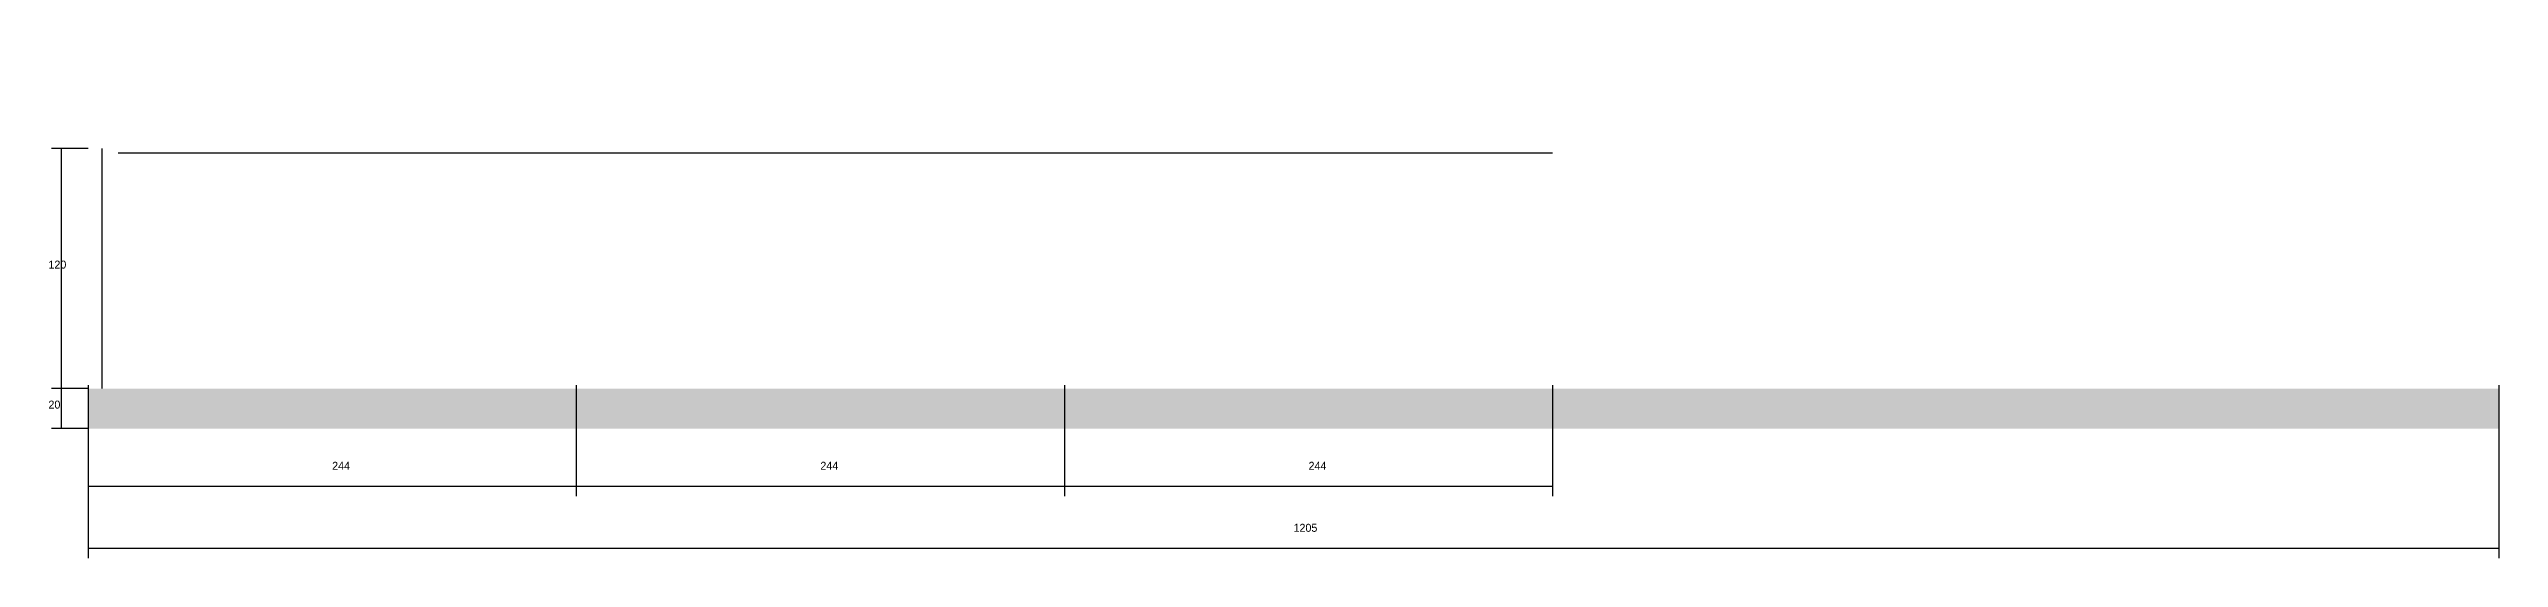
# Model space of a CAD drawing. Header units: metres. Extents: x -8742 to -5900, y 12644 to 13260.
# Drawn here: x -7125 to -5900, y 12967 to 13222 of the extents above; entities that cross this region are included whole.
import ezdxf

# ---------------------------------------------------------------- set-up
doc = ezdxf.new("R2010")
doc.units = ezdxf.units.M
for name, color, linetype in [('COTA', 241, 'Continuous'), ('Hachura', 253, 'Continuous'), ('SARR_2.2x7', 40, 'Continuous')]:
    doc.layers.add(name, color=color, linetype=linetype)

msp = doc.modelspace()

# ---------------------------------------------------------------- hatches: boundary and pattern name
at = {"layer": 'COTA'}
h = msp.add_hatch(dxfattribs=at)
h.set_pattern_fill('AR-CONC', scale=0.03)
h.paths.add_polyline_path([(-5900, 13031.7), (-5900, 13051.7), (-7105, 13051.7), (-7105, 13031.7)])
at = {"layer": 'Hachura'}
h = msp.add_hatch(color=8, dxfattribs=at)
h.dxf.hatch_style = 1
h.paths.add_polyline_path([(-7014.4, 13221.5), (-7018.4, 13221.5), (-7018.4, 13221.5), (-7014.4, 13221.5)])
h = msp.add_hatch(color=8, dxfattribs=at)
h.dxf.hatch_style = 1
h.paths.add_polyline_path([(-6976.4, 13221.5), (-6972.4, 13221.5), (-6972.4, 13221.5), (-6976.4, 13221.5)])

# ---------------------------------------------------------------- linework, layer by layer
at = {"layer": 'COTA'}
for p, q in [((-7105, 13171.7), (-7123.3, 13171.7)), ((-7118.3, 13051.7), (-7118.3, 13171.7)), ((-7105, 13051.7), (-7123.3, 13051.7)), ((-7105, 13051.7), (-7123.3, 13051.7)), ((-7118.3, 13031.7), (-7118.3, 13051.7)), ((-7105, 13053.4), (-7105, 12998)), ((-7105, 13053.4), (-7105, 12967)), ((-6861, 13053.4), (-6861, 12998)), ((-6861, 13053.4), (-6861, 12998)), ((-6617, 13053.4), (-6617, 12998)), ((-6617, 13053.4), (-6617, 12998)), ((-6373, 13053.4), (-6373, 12998)), ((-5900, 13053.4), (-5900, 12967)), ((-7105, 13031.7), (-7123.3, 13031.7)), ((-7105, 13003), (-6861, 13003)), ((-6861, 13003), (-6617, 13003)), ((-6617, 13003), (-6373, 13003)), ((-7105, 12972), (-5900, 12972))]:
    msp.add_line(p, q, dxfattribs=at)
at = {"layer": 'SARR_2.2x7'}
for p, q in [((-7098, 13051.7), (-7098, 13171.7)), ((-7090, 13169.5), (-6861, 13169.5)), ((-6861, 13169.5), (-6617, 13169.5)), ((-6617, 13169.5), (-6373, 13169.5))]:
    msp.add_line(p, q, dxfattribs=at)

# ---------------------------------------------------------------- texts
at = {"layer": 'COTA'}
for s, p in [('120', (-7124.8, 13111.7)), ('20', (-7124.8, 13041.7)), ('244', (-6983, 13011.1)), ('244', (-6739, 13011.1)), ('244', (-6495, 13011.1)), ('1205', (-6502.5, 12980.1))]:
    msp.add_text(s, height=4, dxfattribs=at).set_placement(p)

doc.saveas('drawing.dxf')
